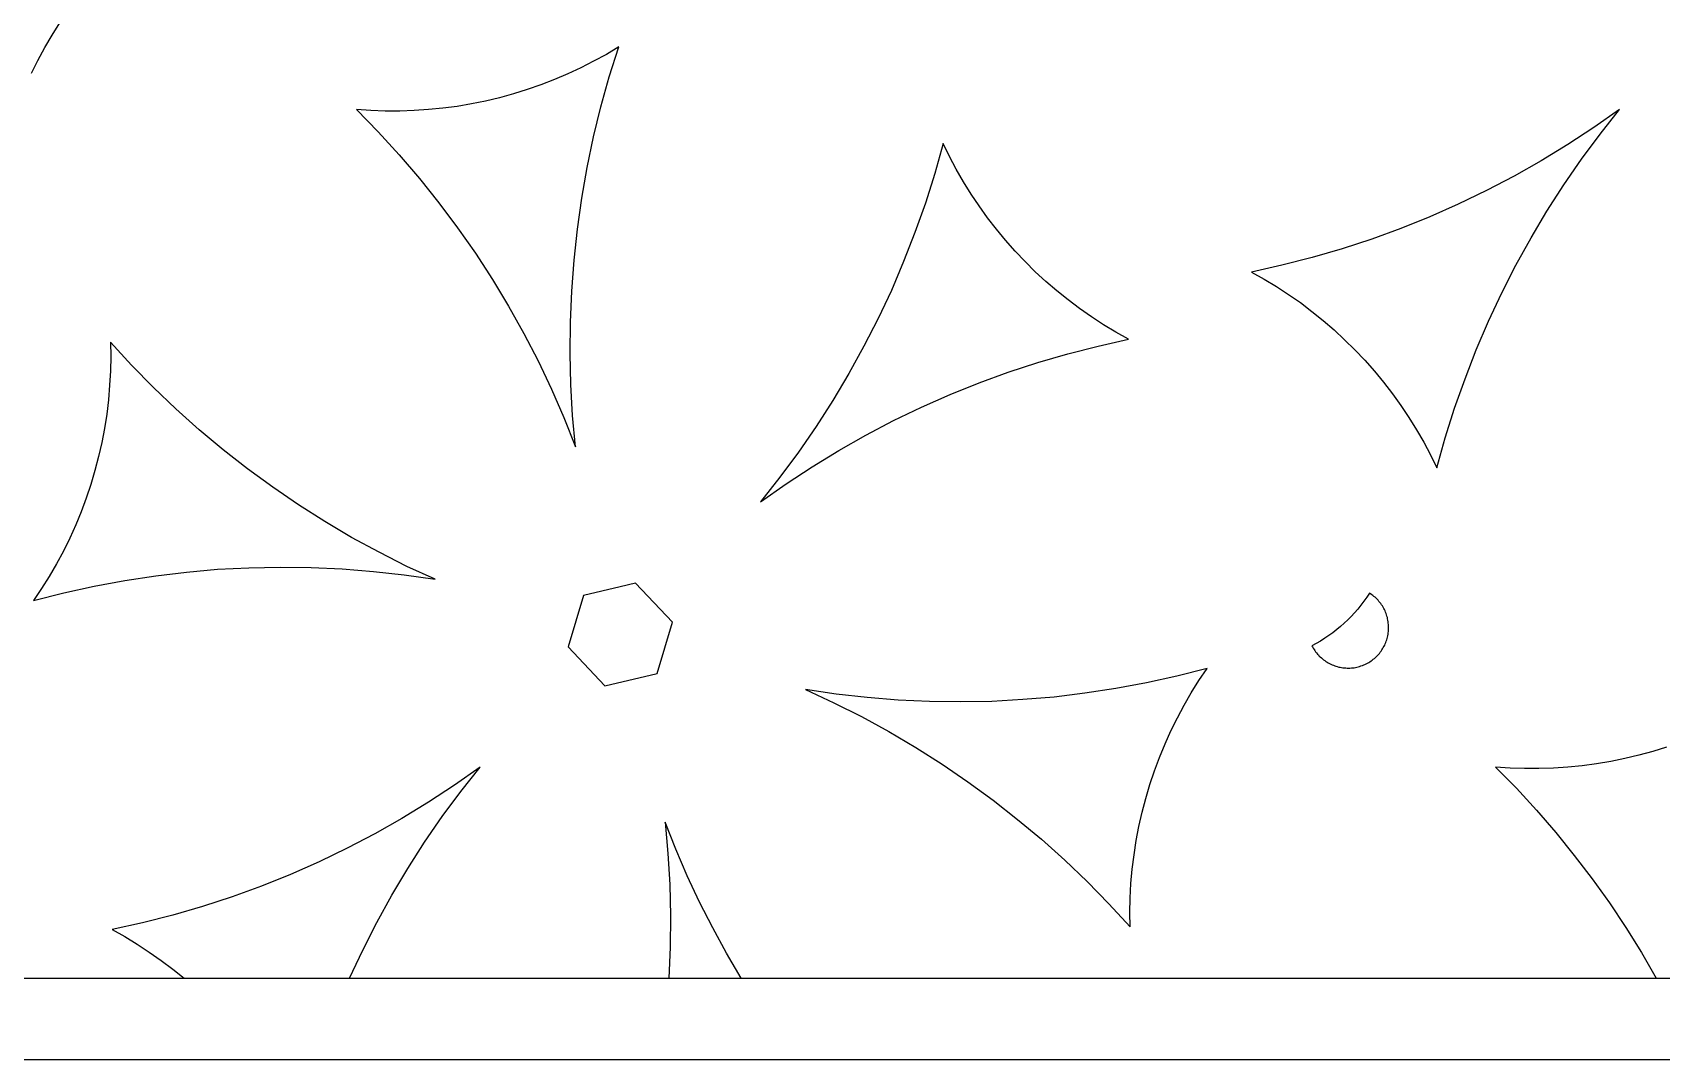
# Model space of a CAD drawing. Header units: millimetres. Extents: x 673 to 1358, y 599 to 1000.
# Drawn here: x 1140.5 to 1260.9, y 598.8 to 674.7 of the extents above; entities that cross this region are included whole.
import ezdxf

# ---------------------------------------------------------------- set-up
doc = ezdxf.new("R2010")
doc.units = ezdxf.units.MM
doc.layers.add('Layer 01', color=12, linetype='Continuous', true_color=0xde0000)

msp = doc.modelspace()

# ---------------------------------------------------------------- linework, layer by layer
at = {"layer": 'Layer 01'}
for p, q in [((1141.98, 674.47), (1142.55, 675.37)), ((1141.45, 673.54), (1141.98, 674.47)), ((1140.94, 672.6), (1141.45, 673.54)), ((1182.94, 673.04), (1182, 672.53)), ((1183.86, 673.59), (1182.94, 673.04)), ((1183.16, 671.39), (1183.86, 673.59)), ((1140.47, 671.65), (1140.94, 672.6)), ((1180.09, 671.6), (1179.1, 671.18)), ((1181.05, 672.05), (1180.09, 671.6)), ((1182, 672.53), (1181.05, 672.05)), ((1177.1, 670.44), (1176.08, 670.12)), ((1178.11, 670.79), (1177.1, 670.44)), ((1179.1, 671.18), (1178.11, 670.79)), ((1182.54, 669.17), (1183.16, 671.39)), ((1171.92, 669.2), (1170.86, 669.06)), ((1172.97, 669.38), (1171.92, 669.2)), ((1174.01, 669.59), (1172.97, 669.38)), ((1175.05, 669.84), (1174.01, 669.59)), ((1176.08, 670.12), (1175.05, 669.84)), ((1181.99, 666.94), (1182.54, 669.17)), ((1164.47, 668.96), (1166.08, 667.32)), ((1165.53, 668.89), (1164.47, 668.96)), ((1166.6, 668.85), (1165.53, 668.89)), ((1167.67, 668.85), (1166.6, 668.85)), ((1168.73, 668.89), (1167.67, 668.85)), ((1169.8, 668.96), (1168.73, 668.89)), ((1170.86, 669.06), (1169.8, 668.96)), ((1257.79, 668.96), (1255.91, 667.63)), ((1256.36, 667.15), (1257.79, 668.96)), ((1166.08, 667.32), (1167.63, 665.62)), ((1181.52, 664.68), (1181.99, 666.94)), ((1255.91, 667.63), (1253.98, 666.37)), ((1254.99, 665.3), (1256.36, 667.15)), ((1167.63, 665.62), (1169.13, 663.87)), ((1207.82, 666.46), (1207.2, 664.24)), ((1208.29, 665.5), (1207.82, 666.46)), ((1253.98, 666.37), (1252.02, 665.17)), ((1181.12, 662.41), (1181.52, 664.68)), ((1208.79, 664.55), (1208.29, 665.5)), ((1209.32, 663.63), (1208.79, 664.55)), ((1252.02, 665.17), (1250.01, 664.03)), ((1253.69, 663.4), (1254.99, 665.3)), ((1169.13, 663.87), (1170.57, 662.07)), ((1207.2, 664.24), (1206.51, 662.04)), ((1209.89, 662.72), (1209.32, 663.63)), ((1250.01, 664.03), (1247.97, 662.97)), ((1252.44, 661.46), (1253.69, 663.4)), ((1170.57, 662.07), (1171.95, 660.23)), ((1180.8, 660.13), (1181.12, 662.41)), ((1206.51, 662.04), (1205.74, 659.87)), ((1210.48, 661.84), (1209.89, 662.72)), ((1245.89, 661.97), (1243.79, 661.04)), ((1247.97, 662.97), (1245.89, 661.97)), ((1211.1, 660.97), (1210.48, 661.84)), ((1211.76, 660.12), (1211.1, 660.97)), ((1243.79, 661.04), (1241.65, 660.17)), ((1251.27, 659.48), (1252.44, 661.46)), ((1171.95, 660.23), (1173.27, 658.34)), ((1180.55, 657.84), (1180.8, 660.13)), ((1205.74, 659.87), (1204.9, 657.72)), ((1212.43, 659.3), (1211.76, 660.12)), ((1241.65, 660.17), (1239.49, 659.39)), ((1173.27, 658.34), (1174.52, 656.41)), ((1213.14, 658.5), (1212.43, 659.3)), ((1213.88, 657.73), (1213.14, 658.5)), ((1237.3, 658.67), (1235.09, 658.02)), ((1239.49, 659.39), (1237.3, 658.67)), ((1250.15, 657.46), (1251.27, 659.48)), ((1180.38, 655.55), (1180.55, 657.84)), ((1204.9, 657.72), (1204, 655.6)), ((1214.63, 656.98), (1213.88, 657.73)), ((1232.85, 657.45), (1230.61, 656.95)), ((1235.09, 658.02), (1232.85, 657.45)), ((1249.11, 655.41), (1250.15, 657.46)), ((1174.52, 656.41), (1175.72, 654.43)), ((1215.42, 656.25), (1214.63, 656.98)), ((1216.23, 655.56), (1215.42, 656.25)), ((1230.61, 656.95), (1231.54, 656.43)), ((1231.54, 656.43), (1232.45, 655.88)), ((1180.28, 653.24), (1180.38, 655.55)), ((1204, 655.6), (1203.02, 653.52)), ((1217.06, 654.89), (1216.23, 655.56)), ((1217.91, 654.25), (1217.06, 654.89)), ((1232.45, 655.88), (1233.34, 655.3)), ((1233.34, 655.3), (1234.22, 654.69)), ((1248.13, 653.33), (1249.11, 655.41)), ((1175.72, 654.43), (1176.84, 652.42)), ((1218.78, 653.63), (1217.91, 654.25)), ((1219.68, 653.05), (1218.78, 653.63)), ((1234.22, 654.69), (1235.07, 654.04)), ((1235.07, 654.04), (1235.9, 653.37)), ((1176.84, 652.42), (1177.9, 650.38)), ((1180.26, 650.94), (1180.28, 653.24)), ((1203.02, 653.52), (1201.97, 651.47)), ((1220.59, 652.5), (1219.68, 653.05)), ((1221.52, 651.98), (1220.59, 652.5)), ((1235.9, 653.37), (1236.71, 652.68)), ((1236.71, 652.68), (1237.49, 651.95)), ((1247.22, 651.21), (1248.13, 653.33)), ((1147.86, 650.08), (1146.31, 651.78)), ((1146.31, 651.78), (1146.32, 650.71)), ((1201.97, 651.47), (1200.86, 649.45)), ((1217.04, 650.91), (1219.27, 651.48)), ((1219.27, 651.48), (1221.52, 651.98)), ((1237.49, 651.95), (1238.25, 651.2)), ((1238.25, 651.2), (1238.99, 650.43)), ((1246.39, 649.06), (1247.22, 651.21)), ((1146.32, 650.71), (1146.3, 649.64)), ((1149.47, 648.43), (1147.86, 650.08)), ((1177.9, 650.38), (1178.89, 648.3)), ((1180.32, 648.64), (1180.26, 650.94)), ((1212.64, 649.55), (1214.83, 650.26)), ((1214.83, 650.26), (1217.04, 650.91)), ((1238.99, 650.43), (1239.69, 649.63)), ((1146.3, 649.64), (1146.24, 648.58)), ((1200.86, 649.45), (1199.68, 647.47)), ((1208.34, 647.9), (1210.48, 648.76)), ((1210.48, 648.76), (1212.64, 649.55)), ((1239.69, 649.63), (1240.37, 648.81)), ((1240.37, 648.81), (1241.02, 647.96)), ((1245.62, 646.89), (1246.39, 649.06)), ((1146.15, 647.51), (1146.02, 646.45)), ((1146.24, 648.58), (1146.15, 647.51)), ((1151.14, 646.84), (1149.47, 648.43)), ((1178.89, 648.3), (1179.81, 646.19)), ((1180.45, 646.34), (1180.32, 648.64)), ((1206.23, 646.96), (1208.34, 647.9)), ((1241.02, 647.96), (1241.65, 647.09)), ((1146.02, 646.45), (1145.85, 645.4)), ((1152.85, 645.3), (1151.14, 646.84)), ((1180.66, 644.04), (1180.45, 646.34)), ((1199.68, 647.47), (1198.44, 645.53)), ((1204.16, 645.97), (1206.23, 646.96)), ((1241.65, 647.09), (1242.24, 646.21)), ((1244.93, 644.69), (1245.62, 646.89)), ((1145.85, 645.4), (1145.65, 644.35)), ((1154.62, 643.82), (1152.85, 645.3)), ((1179.81, 646.19), (1180.66, 644.04)), ((1198.44, 645.53), (1197.13, 643.63)), ((1202.12, 644.9), (1204.16, 645.97)), ((1242.24, 646.21), (1242.8, 645.3)), ((1242.8, 645.3), (1243.34, 644.38)), ((1145.65, 644.35), (1145.42, 643.31)), ((1200.11, 643.76), (1202.12, 644.9)), ((1243.34, 644.38), (1243.84, 643.43)), ((1244.31, 642.48), (1244.93, 644.69)), ((1145.42, 643.31), (1145.15, 642.28)), ((1156.43, 642.4), (1154.62, 643.82)), ((1197.13, 643.63), (1195.77, 641.78)), ((1198.15, 642.56), (1200.11, 643.76)), ((1243.84, 643.43), (1244.31, 642.48)), ((1145.15, 642.28), (1144.84, 641.26)), ((1158.29, 641.04), (1156.43, 642.4)), ((1195.77, 641.78), (1194.34, 639.97)), ((1196.22, 641.3), (1198.15, 642.56)), ((1144.84, 641.26), (1144.51, 640.24)), ((1160.19, 639.74), (1158.29, 641.04)), ((1194.34, 639.97), (1196.22, 641.3)), ((1144.13, 639.24), (1143.73, 638.26)), ((1144.51, 640.24), (1144.13, 639.24)), ((1162.14, 638.51), (1160.19, 639.74)), ((1143.73, 638.26), (1143.29, 637.28)), ((1164.12, 637.34), (1162.14, 638.51)), ((1143.29, 637.28), (1142.82, 636.33)), ((1166.15, 636.24), (1164.12, 637.34)), ((1142.82, 636.33), (1142.31, 635.39)), ((1168.2, 635.2), (1166.15, 636.24)), ((1141.78, 634.46), (1141.21, 633.56)), ((1142.31, 635.39), (1141.78, 634.46)), ((1147.36, 634.16), (1149.64, 634.51)), ((1149.64, 634.51), (1151.93, 634.78)), ((1151.93, 634.78), (1154.22, 634.98)), ((1154.22, 634.98), (1156.52, 635.1)), ((1156.52, 635.1), (1158.83, 635.15)), ((1158.83, 635.15), (1161.13, 635.12)), ((1161.13, 635.12), (1163.43, 635.01)), ((1163.43, 635.01), (1165.73, 634.83)), ((1165.73, 634.83), (1168.01, 634.57)), ((1168.01, 634.57), (1170.29, 634.24)), ((1170.29, 634.24), (1168.2, 635.2)), ((1141.21, 633.56), (1140.62, 632.67)), ((1140.62, 632.67), (1142.85, 633.24)), ((1142.85, 633.24), (1145.1, 633.74)), ((1145.1, 633.74), (1147.36, 634.16)), ((1183.97, 633.69), (1181.25, 633.04)), ((1185.1, 633.96), (1183.97, 633.69)), ((1187.83, 631.08), (1185.1, 633.96)), ((1239.32, 633.22), (1239.12, 632.92)), ((1239.41, 633.16), (1239.32, 633.22)), ((1239.5, 633.1), (1239.41, 633.16)), ((1239.58, 633.04), (1239.5, 633.1)), ((1181.25, 633.04), (1180.11, 629.24)), ((1238.47, 632.04), (1238.23, 631.77)), ((1238.7, 632.33), (1238.47, 632.04)), ((1238.91, 632.62), (1238.7, 632.33)), ((1239.12, 632.92), (1238.91, 632.62)), ((1239.66, 632.98), (1239.58, 633.04)), ((1239.74, 632.91), (1239.66, 632.98)), ((1239.82, 632.84), (1239.74, 632.91)), ((1239.89, 632.77), (1239.82, 632.84)), ((1239.96, 632.69), (1239.89, 632.77)), ((1240.03, 632.61), (1239.96, 632.69)), ((1240.1, 632.53), (1240.03, 632.61)), ((1240.16, 632.45), (1240.1, 632.53)), ((1240.22, 632.36), (1240.16, 632.45)), ((1240.28, 632.27), (1240.22, 632.36)), ((1240.33, 632.19), (1240.28, 632.27)), ((1240.38, 632.09), (1240.33, 632.19)), ((1240.43, 632), (1240.38, 632.09)), ((1240.48, 631.91), (1240.43, 632)), ((1240.52, 631.81), (1240.48, 631.91)), ((1186.7, 627.28), (1187.83, 631.08)), ((1237.19, 630.75), (1236.91, 630.52)), ((1237.46, 630.99), (1237.19, 630.75)), ((1237.73, 631.24), (1237.46, 630.99)), ((1237.98, 631.5), (1237.73, 631.24)), ((1238.23, 631.77), (1237.98, 631.5)), ((1240.56, 631.72), (1240.52, 631.81)), ((1240.59, 631.62), (1240.56, 631.72)), ((1240.62, 631.52), (1240.59, 631.62)), ((1240.65, 631.42), (1240.62, 631.52)), ((1240.67, 631.32), (1240.65, 631.42)), ((1240.69, 631.21), (1240.67, 631.32)), ((1240.71, 631.11), (1240.69, 631.21)), ((1240.72, 631.01), (1240.71, 631.11)), ((1240.73, 630.9), (1240.72, 631.01)), ((1240.74, 630.8), (1240.73, 630.9)), ((1240.74, 630.69), (1240.74, 630.8)), ((1240.74, 630.59), (1240.74, 630.69)), ((1235.4, 629.5), (1235.07, 629.33)), ((1235.71, 629.68), (1235.4, 629.5)), ((1236.02, 629.88), (1235.71, 629.68)), ((1236.32, 630.08), (1236.02, 629.88)), ((1236.62, 630.29), (1236.32, 630.08)), ((1236.91, 630.52), (1236.62, 630.29)), ((1240.45, 629.38), (1240.49, 629.48)), ((1240.49, 629.48), (1240.53, 629.57)), ((1240.53, 629.57), (1240.57, 629.67)), ((1240.57, 629.67), (1240.6, 629.77)), ((1240.6, 629.77), (1240.63, 629.87)), ((1240.63, 629.87), (1240.66, 629.97)), ((1240.66, 629.97), (1240.68, 630.07)), ((1240.68, 630.07), (1240.7, 630.18)), ((1240.7, 630.18), (1240.72, 630.28)), ((1240.72, 630.28), (1240.73, 630.38)), ((1240.73, 630.38), (1240.74, 630.49)), ((1240.74, 630.49), (1240.74, 630.59)), ((1180.11, 629.24), (1182.84, 626.36)), ((1235.07, 629.33), (1235.12, 629.24)), ((1235.12, 629.24), (1235.17, 629.15)), ((1235.17, 629.15), (1235.23, 629.06)), ((1235.23, 629.06), (1235.29, 628.97)), ((1235.29, 628.97), (1235.35, 628.89)), ((1235.35, 628.89), (1235.41, 628.8)), ((1235.41, 628.8), (1235.48, 628.72)), ((1235.48, 628.72), (1235.55, 628.65)), ((1235.55, 628.65), (1235.62, 628.57)), ((1235.62, 628.57), (1235.69, 628.5)), ((1235.69, 628.5), (1235.77, 628.43)), ((1235.77, 628.43), (1235.85, 628.36)), ((1235.85, 628.36), (1235.93, 628.29)), ((1235.93, 628.29), (1236.02, 628.23)), ((1239.45, 628.21), (1239.53, 628.27)), ((1239.53, 628.27), (1239.61, 628.33)), ((1239.61, 628.33), (1239.69, 628.4)), ((1239.69, 628.4), (1239.77, 628.47)), ((1239.77, 628.47), (1239.85, 628.54)), ((1239.85, 628.54), (1239.92, 628.61)), ((1239.92, 628.61), (1239.99, 628.69)), ((1239.99, 628.69), (1240.06, 628.77)), ((1240.06, 628.77), (1240.12, 628.85)), ((1240.12, 628.85), (1240.19, 628.93)), ((1240.19, 628.93), (1240.24, 629.02)), ((1240.24, 629.02), (1240.3, 629.11)), ((1240.3, 629.11), (1240.35, 629.2)), ((1240.35, 629.2), (1240.4, 629.29)), ((1240.4, 629.29), (1240.45, 629.38)), ((1182.84, 626.36), (1186.7, 627.28)), ((1225.09, 627.08), (1222.85, 626.59)), ((1227.33, 627.66), (1225.09, 627.08)), ((1226.73, 626.77), (1227.33, 627.66)), ((1236.02, 628.23), (1236.1, 628.17)), ((1236.1, 628.17), (1236.19, 628.12)), ((1236.19, 628.12), (1236.28, 628.07)), ((1236.28, 628.07), (1236.37, 628.02)), ((1236.37, 628.02), (1236.47, 627.97)), ((1236.47, 627.97), (1236.56, 627.93)), ((1236.56, 627.93), (1236.66, 627.89)), ((1236.66, 627.89), (1236.76, 627.85)), ((1236.76, 627.85), (1236.85, 627.82)), ((1236.85, 627.82), (1236.95, 627.79)), ((1236.95, 627.79), (1237.06, 627.76)), ((1237.06, 627.76), (1237.16, 627.74)), ((1237.16, 627.74), (1237.26, 627.72)), ((1237.26, 627.72), (1237.36, 627.71)), ((1237.36, 627.71), (1237.47, 627.69)), ((1237.47, 627.69), (1237.57, 627.69)), ((1237.57, 627.69), (1237.67, 627.68)), ((1237.67, 627.68), (1237.78, 627.68)), ((1237.78, 627.68), (1237.88, 627.68)), ((1237.88, 627.68), (1237.99, 627.69)), ((1237.99, 627.69), (1238.09, 627.7)), ((1238.09, 627.7), (1238.19, 627.71)), ((1238.19, 627.71), (1238.3, 627.73)), ((1238.3, 627.73), (1238.4, 627.75)), ((1238.4, 627.75), (1238.5, 627.78)), ((1238.5, 627.78), (1238.6, 627.8)), ((1238.6, 627.8), (1238.7, 627.84)), ((1238.7, 627.84), (1238.8, 627.87)), ((1238.8, 627.87), (1238.9, 627.91)), ((1238.9, 627.91), (1238.99, 627.95)), ((1238.99, 627.95), (1239.09, 627.99)), ((1239.09, 627.99), (1239.18, 628.04)), ((1239.18, 628.04), (1239.27, 628.09)), ((1239.27, 628.09), (1239.36, 628.15)), ((1239.36, 628.15), (1239.45, 628.21)), ((1199.93, 625.76), (1197.65, 626.09)), ((1197.65, 626.09), (1199.74, 625.12)), ((1220.58, 626.16), (1218.3, 625.82)), ((1222.85, 626.59), (1220.58, 626.16)), ((1225.63, 624.94), (1226.16, 625.86)), ((1226.16, 625.86), (1226.73, 626.77)), ((1199.74, 625.12), (1201.8, 624.09)), ((1202.22, 625.5), (1199.93, 625.76)), ((1204.51, 625.32), (1202.22, 625.5)), ((1206.82, 625.21), (1204.51, 625.32)), ((1209.12, 625.18), (1206.82, 625.21)), ((1211.42, 625.22), (1209.12, 625.18)), ((1213.72, 625.35), (1211.42, 625.22)), ((1216.02, 625.54), (1213.72, 625.35)), ((1218.3, 625.82), (1216.02, 625.54)), ((1225.13, 624), (1225.63, 624.94)), ((1201.8, 624.09), (1203.82, 622.99)), ((1224.66, 623.04), (1225.13, 624)), ((1203.82, 622.99), (1205.8, 621.82)), ((1224.22, 622.07), (1224.66, 623.04)), ((1205.8, 621.82), (1207.75, 620.58)), ((1223.44, 620.08), (1223.81, 621.08)), ((1223.81, 621.08), (1224.22, 622.07)), ((1259.24, 621.24), (1258.2, 620.99)), ((1260.27, 621.52), (1259.24, 621.24)), ((1261.28, 621.84), (1260.27, 621.52)), ((1173.61, 620.35), (1171.72, 619.03)), ((1172.18, 618.55), (1173.61, 620.35)), ((1207.75, 620.58), (1209.65, 619.28)), ((1223.1, 619.07), (1223.44, 620.08)), ((1249.72, 620.29), (1248.65, 620.36)), ((1248.65, 620.36), (1250.18, 618.8)), ((1250.78, 620.25), (1249.72, 620.29)), ((1251.85, 620.25), (1250.78, 620.25)), ((1252.92, 620.28), (1251.85, 620.25)), ((1253.98, 620.35), (1252.92, 620.28)), ((1255.04, 620.46), (1253.98, 620.35)), ((1256.1, 620.6), (1255.04, 620.46)), ((1257.15, 620.78), (1256.1, 620.6)), ((1258.2, 620.99), (1257.15, 620.78)), ((1171.72, 619.03), (1169.8, 617.76)), ((1209.65, 619.28), (1211.51, 617.93)), ((1222.79, 618.05), (1223.1, 619.07)), ((1250.18, 618.8), (1251.66, 617.19)), ((1169.8, 617.76), (1167.83, 616.56)), ((1170.81, 616.7), (1172.18, 618.55)), ((1211.51, 617.93), (1213.33, 616.5)), ((1222.52, 617.02), (1222.79, 618.05)), ((1167.83, 616.56), (1165.83, 615.43)), ((1169.51, 614.81), (1170.81, 616.7)), ((1188.07, 614.29), (1187.28, 616.28)), ((1187.28, 616.28), (1187.49, 613.98)), ((1213.33, 616.5), (1215.09, 615.03)), ((1222.29, 615.97), (1222.52, 617.02)), ((1251.66, 617.19), (1253.09, 615.54)), ((1165.83, 615.43), (1163.79, 614.36)), ((1215.09, 615.03), (1216.81, 613.49)), ((1222.09, 614.93), (1222.29, 615.97)), ((1253.09, 615.54), (1254.46, 613.84)), ((1163.79, 614.36), (1161.71, 613.36)), ((1168.27, 612.87), (1169.51, 614.81)), ((1187.49, 613.98), (1187.62, 611.68)), ((1188.92, 612.33), (1188.07, 614.29)), ((1221.8, 612.81), (1221.93, 613.87)), ((1221.93, 613.87), (1222.09, 614.93)), ((1254.46, 613.84), (1255.79, 612.1)), ((1161.71, 613.36), (1159.6, 612.43)), ((1167.09, 610.9), (1168.27, 612.87)), ((1216.81, 613.49), (1218.47, 611.9)), ((1221.7, 611.75), (1221.8, 612.81)), ((1157.47, 611.57), (1155.3, 610.78)), ((1159.6, 612.43), (1157.47, 611.57)), ((1187.62, 611.68), (1187.68, 609.37)), ((1189.83, 610.39), (1188.92, 612.33)), ((1218.47, 611.9), (1220.08, 610.25)), ((1221.65, 610.68), (1221.7, 611.75)), ((1255.79, 612.1), (1257.05, 610.32)), ((1155.3, 610.78), (1153.11, 610.06)), ((1165.98, 608.88), (1167.09, 610.9)), ((1190.8, 608.48), (1189.83, 610.39)), ((1220.08, 610.25), (1221.64, 608.55)), ((1221.62, 609.62), (1221.65, 610.68)), ((1257.05, 610.32), (1258.26, 608.5)), ((1150.9, 609.42), (1148.67, 608.85)), ((1153.11, 610.06), (1150.9, 609.42)), ((1187.68, 609.37), (1187.66, 607.06)), ((1221.64, 608.55), (1221.62, 609.62)), ((1148.67, 608.85), (1146.42, 608.35)), ((1146.42, 608.35), (1147.36, 607.83)), ((1147.36, 607.83), (1148.27, 607.27)), ((1164.94, 606.84), (1165.98, 608.88)), ((1191.82, 606.6), (1190.8, 608.48)), ((1258.26, 608.5), (1259.42, 606.65)), ((1148.27, 607.27), (1149.17, 606.69)), ((1149.17, 606.69), (1150.05, 606.07)), ((1163.96, 604.75), (1164.94, 606.84)), ((1187.66, 607.06), (1187.56, 604.75)), ((1192.91, 604.75), (1191.82, 606.6)), ((1259.42, 606.65), (1260.51, 604.75)), ((1150.05, 606.07), (1150.9, 605.43)), ((1150.9, 605.43), (1151.74, 604.75)), ((678.87, 604.75), (1352.34, 604.75)), ((672.87, 598.75), (1358.34, 598.75))]:
    msp.add_line(p, q, dxfattribs=at)

doc.saveas('drawing.dxf')
